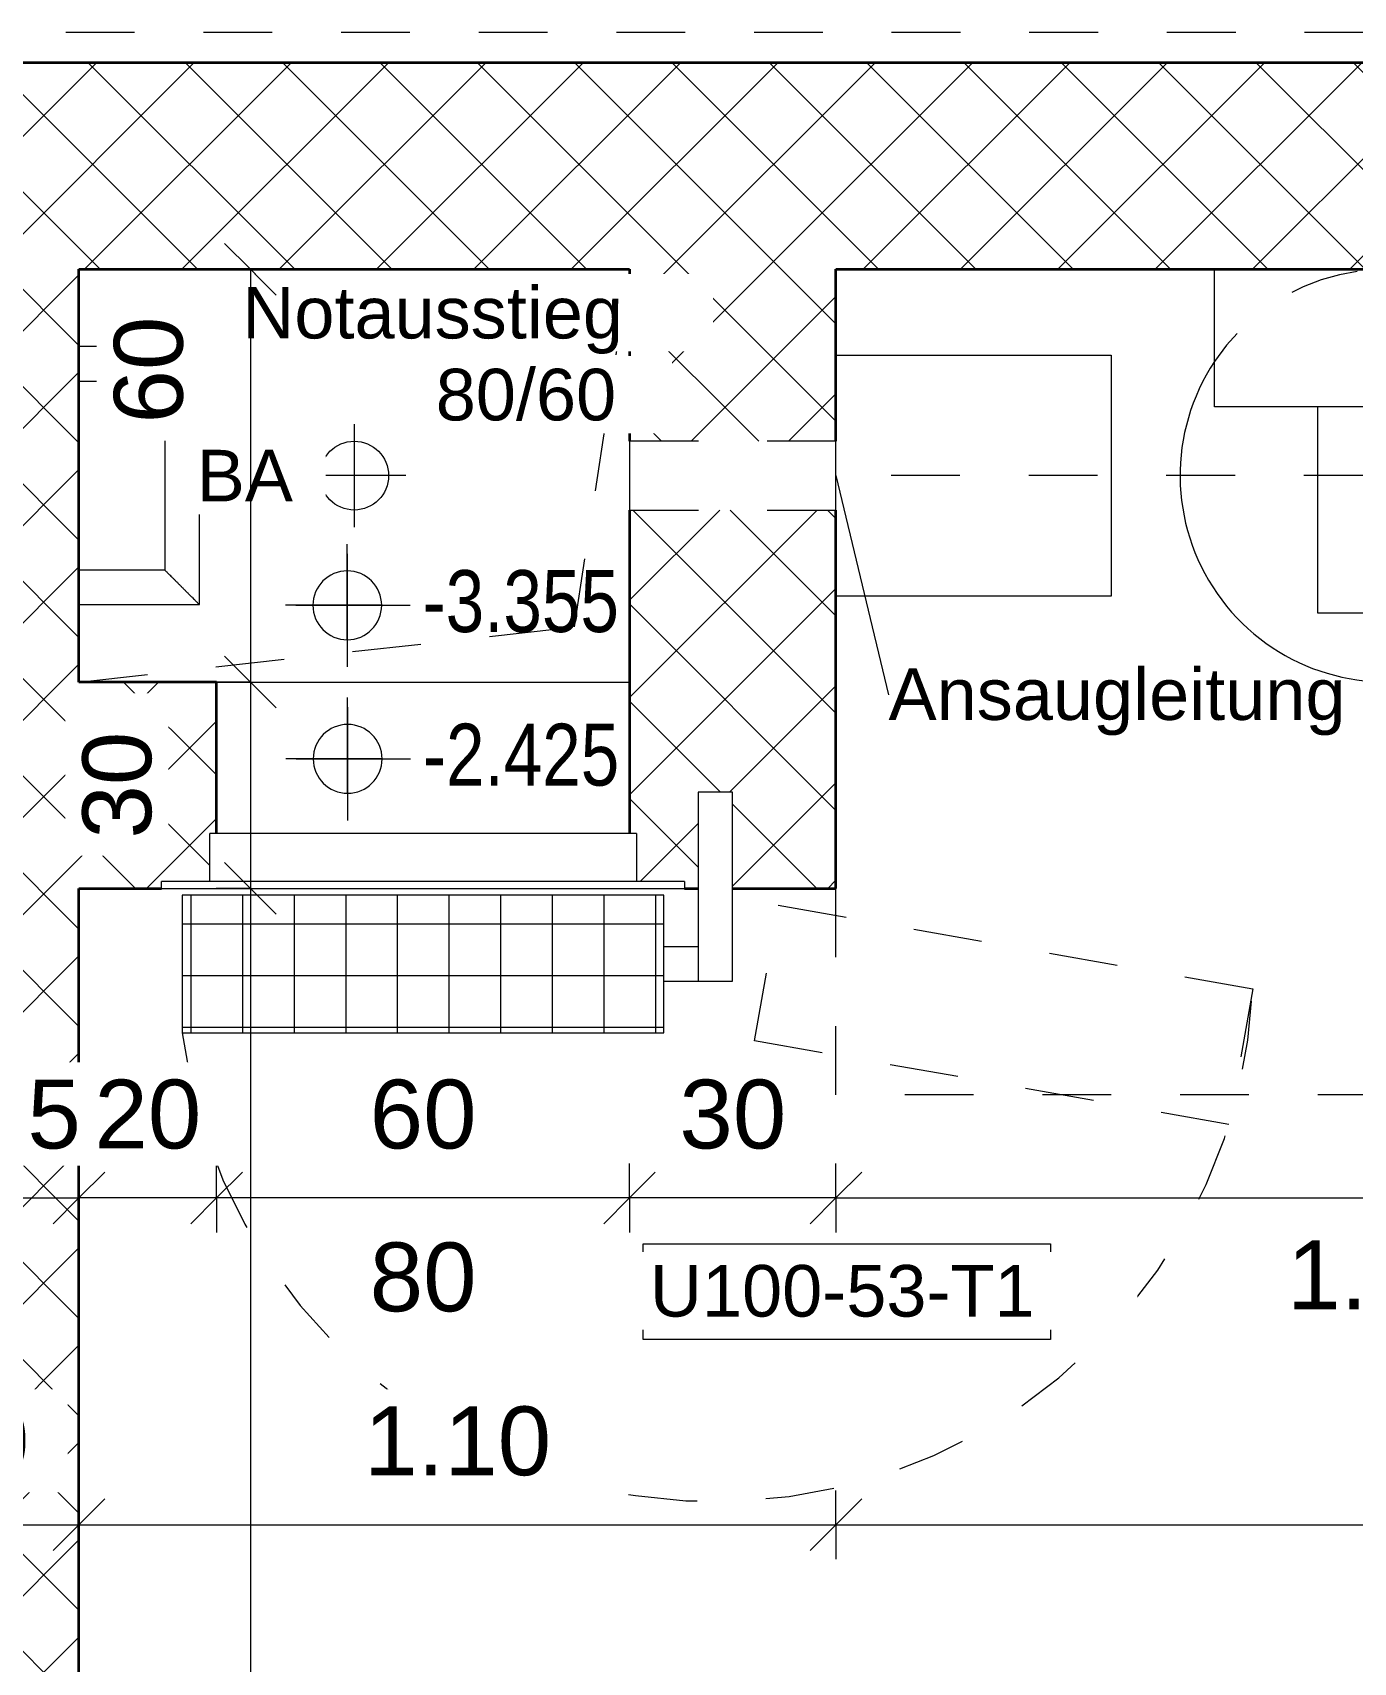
# Model space of a CAD drawing. Header units: metres. Extents: x -86 to 44, y -23 to 39.
# Drawn here: x 1.045 to 2.964, y 29.077 to 31.446 of the extents above; entities that cross this region are included whole.
import ezdxf

# ---------------------------------------------------------------- set-up
doc = ezdxf.new("R2010")
doc.units = ezdxf.units.M
for name, pattern in [('_Strichliert - Fein_', [0.15, 0.1, -0.05]), ('_Strichpunkt - Fein_', [0.2, 0.1, -0.05, 0, -0.05]), ('_Verdeckte Linien_', [0.15, 0.1, -0.05]), ('Strichpunkt - Fein', [0.2, 0.1, -0.05, 0, -0.05])]:
    doc.linetypes.add(name, pattern=pattern)
for name, color, linetype, lineweight in [('A-____-____-DIMS', 7, 'Continuous', 5), ('A-____-____-DIMS-50', 7, 'Continuous', 5), ('A-____-NOTE-TEXT', 7, 'Continuous', 9), ('A-DETL-____-THIN', 7, 'Continuous', 9), ('A-DETL-GENF-HDLN', 7, '_Verdeckte Linien_', 9), ('A-DETL-GENF-OTLN', 7, 'Continuous', 9), ('A-DOOR-____-HDLN', 7, '_Verdeckte Linien_', 9), ('A-DOOR-____-IDEN', 7, 'Continuous', 5), ('A-DOOR-____-OTLN', 7, 'Continuous', 9), ('A-DOOR-FRAM-OTLN', 7, 'Continuous', 9), ('A-GENM-____-OTLN', 7, 'Continuous', 9), ('A-WALL-____-MCUT', 7, 'Continuous', 35), ('A-WALL-____-PATT', 7, 'Continuous', 35), ('G-____-____-DIMS', 7, 'Continuous', 5), ('I-WALL-____-OTLN', 7, 'Continuous', 9), ('M-HVAC-DUCT-IDEN', 7, 'Continuous', 5), ('M-HVAC-DUCT-OTLN', 7, 'Continuous', 9), ('Q-SPCQ-____-HDLN', 7, '_Verdeckte Linien_', 9), ('Q-SPCQ-____-OTLN', 7, 'Continuous', 9), ('Vertikale Erschließung', 7, 'Continuous', 9)]:
    doc.layers.add(name, color=color, linetype=linetype, lineweight=lineweight)
doc.layers.add('A-DETL-____-OTLN', color=5, linetype='Continuous', lineweight=9, true_color=0x0000ff)
doc.styles.add('Arial_1', font='arial.ttf', dxfattribs={"height": 0.1})
doc.styles.add('Arial_2', font='arial.ttf', dxfattribs={"height": 0.075})
doc.styles.add('Arial_4', font='arial.ttf', dxfattribs={"width": 0.8, "height": 0.09})
doc.dimstyles.new('Arial_2_00mm_fein', dxfattribs={"dimscale": 0.3048, "dimtxt": 0.102026, "dimasz": 0.246063, "dimexe": 0.164042, "dimexo": 0.0625, "dimgap": 0.123031, "dimtad": 1, "dimdec": 1, "dimlfac": 100, "dimrnd": 0.5, "dimdsep": 46, "dimtxsty": 'Arial_1', "dimblk1": 'OBLIQUE', "dimblk2": 'OBLIQUE', "dimsah": 1, "dimcen": 0.09, "dimazin": 0, "dimtfac": 1, "dimtdec": 4, "dimtix": 1, "dimtmove": 0, "dimatfit": 3, "dimfxl": 0.164042, "dimfxlon": 1, "dimtvp": 1, "dimtfill": 1, "dimtolj": 1, "dimtzin": 0, "dimarcsym": 2})
doc.dimstyles.new('SUB_Rohbau_fein', dxfattribs={"dimscale": 0.3048, "dimtxt": 0.102026, "dimasz": 0.246063, "dimexe": 0.164042, "dimexo": 0.0625, "dimgap": 0.123031, "dimtad": 1, "dimdec": 1, "dimlfac": 100, "dimrnd": 0.5, "dimdsep": 46, "dimtxsty": 'Arial_1', "dimblk1": 'OBLIQUE', "dimblk2": 'OBLIQUE', "dimsah": 1, "dimcen": 0.09, "dimazin": 0, "dimtfac": 1, "dimtdec": 4, "dimtix": 1, "dimtmove": 0, "dimatfit": 3, "dimfxl": 0.164042, "dimfxlon": 1, "dimtvp": 1, "dimtfill": 1, "dimtolj": 1, "dimtzin": 0, "dimarcsym": 2})
doc.dimstyles.new('SUB_Rohbau_fein_1', dxfattribs={"dimscale": 0.3048, "dimtxt": 0.102026, "dimasz": 0.246063, "dimexe": 0.164042, "dimexo": 0.0625, "dimgap": 0.123031, "dimtad": 1, "dimrnd": 0.005, "dimzin": 0, "dimdsep": 46, "dimtxsty": 'Arial_1', "dimblk1": 'OBLIQUE', "dimblk2": 'OBLIQUE', "dimsah": 1, "dimcen": 0.09, "dimazin": 0, "dimtfac": 1, "dimtdec": 4, "dimtix": 1, "dimtmove": 0, "dimatfit": 3, "dimfxl": 0.164042, "dimfxlon": 1, "dimtvp": 1, "dimtfill": 1, "dimtolj": 1, "dimtzin": 0, "dimarcsym": 2})
doc.dimstyles.new('SUB_Rohbau_fein_2', dxfattribs={"dimscale": 0.3048, "dimtxt": 0.102026, "dimasz": 0.246063, "dimexe": 0.164042, "dimexo": 0.0625, "dimgap": 0.123031, "dimtad": 1, "dimrnd": 0.005, "dimzin": 0, "dimdsep": 46, "dimtxsty": 'Arial_1', "dimblk1": 'OBLIQUE', "dimblk2": 'OBLIQUE', "dimsah": 1, "dimcen": 0.09, "dimazin": 0, "dimtfac": 1, "dimtdec": 4, "dimtix": 1, "dimtmove": 2, "dimatfit": 3, "dimfxl": 0.164042, "dimfxlon": 1, "dimtvp": 1, "dimtfill": 1, "dimtolj": 1, "dimtzin": 0, "dimarcsym": 2})
doc.dimstyles.new('SUB_Rohbau_fein_3', dxfattribs={"dimscale": 0.3048, "dimtxt": 0.102026, "dimasz": 0.246063, "dimexe": 0.164042, "dimexo": 0.0625, "dimgap": 0.123031, "dimtad": 1, "dimdec": 1, "dimlfac": 100, "dimrnd": 0.5, "dimdsep": 46, "dimtxsty": 'Arial_1', "dimblk1": 'OBLIQUE', "dimblk2": 'OBLIQUE', "dimsah": 1, "dimcen": 0.09, "dimazin": 0, "dimtfac": 1, "dimtdec": 4, "dimtix": 1, "dimtmove": 2, "dimatfit": 3, "dimfxl": 0.164042, "dimfxlon": 1, "dimtvp": 1, "dimtfill": 1, "dimtolj": 1, "dimtzin": 0, "dimarcsym": 2})
doc.dimstyles.new('SUB_Rohbau_fein_8', dxfattribs={"dimscale": 0.3048, "dimtxt": 0.102026, "dimasz": 0.246063, "dimexe": 0.164042, "dimexo": 0.0625, "dimgap": 0.123031, "dimtad": 1, "dimdec": 1, "dimlfac": 100, "dimrnd": 0.5, "dimdsep": 46, "dimtxsty": 'Arial_1', "dimblk1": 'OBLIQUE', "dimblk2": 'OBLIQUE', "dimsah": 1, "dimcen": 0.09, "dimazin": 0, "dimtfac": 1, "dimtdec": 4, "dimtix": 1, "dimtmove": 0, "dimatfit": 3, "dimfxl": 0.164042, "dimfxlon": 1, "dimtvp": 1, "dimtfill": 1, "dimtolj": 1, "dimtzin": 0, "dimarcsym": 2})
pattern_1 = [(45, (0, 0), (-0.07071068, 0.07071068), []), (135, (0, 0), (-0.07071068, -0.07071068), [])]

# ---------------------------------------------------------------- blocks, each defined once
blk = doc.blocks.new('TU DF 1 - Schutzraumtür - ML - 600 x 800 - EI60-40439786--01_UG_OK_FFB_AF')
at = {"layer": 'A-DETL-GENF-HDLN'}
for p, q in [((0.4815, -0.3715), (0.5162, -0.1745)), ((0.5162, -0.1745), (1.2056, -0.2961)), ((1.2056, -0.2961), (1.1709, -0.4931)), ((1.1709, -0.4931), (0.4815, -0.3715))]:
    blk.add_line(p, q, dxfattribs=at)
at = {"layer": 'A-DOOR-____-HDLN'}
blk.add_arc((0.425, -0.2598), 0.7815, 187.3657, 357.3657, dxfattribs=at)
at = {"layer": 'A-DOOR-____-OTLN'}
for p, q in [((0.4498, -0.01), (0.3998, -0.01)), ((0.3998, -0.01), (0.3998, -0.285)), ((0.4498, -0.285), (0.4498, -0.01)), ((0.3998, -0.235), (0.35, -0.235)), ((0.35, -0.285), (0.3998, -0.285)), ((0.3998, -0.285), (0.4498, -0.285))]:
    blk.add_line(p, q, dxfattribs=at)
at = {"layer": 'A-DOOR-FRAM-OTLN'}
for p, q in [((-0.31, -0.14), (-0.31, -0.07)), ((0.31, -0.07), (-0.31, -0.07)), ((0.31, -0.07), (0.31, -0.14)), ((-0.38, -0.15), (-0.38, -0.14)), ((0.38, -0.14), (-0.38, -0.14)), ((0.38, -0.14), (0.38, -0.15)), ((-0.38, -0.15), (0.38, -0.15))]:
    blk.add_line(p, q, dxfattribs=at)
blk = doc.blocks.new('AM_Steigeisen - Typ 1-V84--01_UG_OK_FFB_AF')
at = {"layer": 'Vertikale Erschließung'}
for p, q in [((-0.0625, 0.325), (-0.0625, 0.15)), ((0.3125, 0.325), (-0.0625, 0.325)), ((0.3125, 0.15), (0.3125, 0.325)), ((-0.0125, 0.15), (-0.0125, 0.275)), ((-0.0125, 0.275), (0.2625, 0.275)), ((0.2625, 0.275), (0.2625, 0.15))]:
    blk.add_line(p, q, dxfattribs=at)
for points in [[(-0.0125, 0.275), (-0.0125, 0.275), (-0.0129, 0.2754), (-0.0143, 0.2768), (-0.0158, 0.2783), (-0.0173, 0.2798), (-0.0187, 0.2812), (-0.0202, 0.2827), (-0.0222, 0.2847), (-0.0245, 0.287), (-0.0264, 0.2889), (-0.0279, 0.2904), (-0.0295, 0.292), (-0.031, 0.2935), (-0.0326, 0.2951), (-0.0342, 0.2967), (-0.0359, 0.2984), (-0.0375, 0.3), (-0.0391, 0.3016), (-0.0408, 0.3033), (-0.0424, 0.3049), (-0.044, 0.3065), (-0.0455, 0.308), (-0.0471, 0.3096), (-0.0486, 0.3111), (-0.05, 0.3125), (-0.0514, 0.3139), (-0.0532, 0.3157), (-0.0548, 0.3173), (-0.0563, 0.3188), (-0.0577, 0.3202), (-0.0592, 0.3217), (-0.0607, 0.3232), (-0.0621, 0.3246), (-0.0625, 0.325), (-0.0625, 0.325)], [(0.2625, 0.275), (0.2625, 0.275), (0.2629, 0.2754), (0.2643, 0.2768), (0.2658, 0.2783), (0.2673, 0.2798), (0.2687, 0.2812), (0.2702, 0.2827), (0.2722, 0.2847), (0.2745, 0.287), (0.2764, 0.2889), (0.2779, 0.2904), (0.2795, 0.292), (0.281, 0.2935), (0.2826, 0.2951), (0.2842, 0.2967), (0.2859, 0.2984), (0.2875, 0.3), (0.2891, 0.3016), (0.2908, 0.3033), (0.2924, 0.3049), (0.294, 0.3065), (0.2955, 0.308), (0.2971, 0.3096), (0.2986, 0.3111), (0.3, 0.3125), (0.3014, 0.3139), (0.3032, 0.3157), (0.3048, 0.3173), (0.3063, 0.3188), (0.3077, 0.3202), (0.3092, 0.3217), (0.3107, 0.3232), (0.3121, 0.3246), (0.3125, 0.325), (0.3125, 0.325)]]:
    blk.add_open_spline(points, degree=3, knots=[0, 0, 0, 0, 0.083333, 0.125, 0.166667, 0.208333, 0.229167, 0.25, 0.291667, 0.333333, 0.354167, 0.375, 0.395833, 0.416667, 0.4375, 0.458333, 0.479167, 0.5, 0.520833, 0.541667, 0.5625, 0.583333, 0.604167, 0.625, 0.645833, 0.666667, 0.6875, 0.708333, 0.75, 0.770833, 0.791667, 0.833333, 0.875, 0.916667, 1, 1, 1, 1], dxfattribs=at)
blk = doc.blocks.new('AM_BD_DD_Symbol - DD-V95--01_UG_OK_FFB_AF')
at = {"layer": 'A-DETL-GENF-OTLN', "linetype": 'Strichpunkt - Fein'}
for p, q in [((0.72, 0.08), (0.8, 0.6)), ((0, 0), (0.72, 0.08))]:
    blk.add_line(p, q, dxfattribs=at)
blk = doc.blocks.new('SO_Belüftung_Schutzraum - Typ 1-42393394--01_UG_OK_FFB_AF')
at = {"layer": 'A-DETL-GENF-HDLN'}
for p, q in [((-0.8, -0.08), (-0.8, 1.36)), ((-1.6, 0), (-1.6, 1.2)), ((-1.6, 1.2), (0, 1.2)), ((0, 1.2), (0, 0)), ((-0.98, 0.3), (0, 0.3)), ((-0.95, 0), (-1.6, 0)), ((0, 0), (-0.55, 0))]:
    blk.add_line(p, q, dxfattribs=at)
blk.add_arc((-0.8, 0.3), 0.3, 240, 326.4427, dxfattribs=at)
at = {"layer": 'A-DETL-GENF-OTLN'}
for p, q in [((-0.9533, 0.7), (-0.9683, 0.7)), ((-0.9683, 0.6), (-0.9683, 0.7)), ((-0.9533, 0.6), (-0.9533, 0.7)), ((-0.9658, 0.6), (-0.9683, 0.6)), ((-0.9658, 0.55), (-0.9658, 0.6)), ((-0.9558, 0.6), (-0.9533, 0.6)), ((-0.9558, 0.56), (-0.9558, 0.6)), ((-0.805, 0.55), (-0.9658, 0.55)), ((-0.795, 0.56), (-0.9558, 0.56)), ((-0.805, 0.5), (-0.805, 0.55)), ((-0.795, 0.5), (-0.795, 0.56)), ((-0.9, 0.5), (-0.7, 0.5)), ((-0.9, 0.2), (-0.9, 0.5)), ((-0.7, 0.5), (-0.7, 0.2)), ((-0.4, 0.475), (0, 0.475)), ((-0.4, 0.125), (-0.4, 0.475)), ((-0.95, 0.2), (-0.55, 0.2)), ((-0.95, 0), (-0.95, 0.2)), ((-0.55, 0.2), (-0.55, 0)), ((0, 0.125), (-0.4, 0.125)), ((-0.55, 0), (-0.95, 0))]:
    blk.add_line(p, q, dxfattribs=at)
blk.add_arc((-0.8, 0.3), 0.3, 326.4427, 240, dxfattribs=at)
at = {"layer": 'Q-SPCQ-____-HDLN'}
blk.add_line((-0.8, 0), (-0.8, 1.2), dxfattribs=at)
blk = doc.blocks.new('DIMBLOCK295--01_UG_OK_FFB_AF')
at = {"layer": 'A-____-____-DIMS-50'}
for p, q in [((0.812, 29.2766), (0.812, 29.3266)), ((0.812, 29.2766), (0.8495, 29.3141)), ((1.112, 29.2766), (1.112, 29.3266)), ((1.112, 29.2766), (1.1495, 29.3141)), ((0.812, 29.2766), (0.7745, 29.2391)), ((0.812, 29.2766), (1.112, 29.2766)), ((0.812, 29.2766), (0.812, 29.2266)), ((1.112, 29.2766), (1.0745, 29.2391)), ((1.112, 29.2766), (1.112, 29.2266))]:
    blk.add_line(p, q, dxfattribs=at)
at = {"layer": 'A-____-____-DIMS-50', "color": 0, "insert": (0.8844, 29.4486), "char_height": 0.1, "width": 0.186088, "attachment_point": 1, "line_spacing_factor": 0.941778, "style": 'Arial_1', "bg_fill": 3, "box_fill_scale": 1.25, "bg_fill_color": 256, "bg_fill_true_color": 13158600, "bg_fill_transparency": 0}
blk.add_mtext('30', dxfattribs=at)
blk = doc.blocks.new('_Oblique')
at = {"color": 0, "linetype": 'ByBlock', "lineweight": -2}
blk.add_line((-0.5, -0.5), (0.5, 0.5), dxfattribs=at)
blk = doc.blocks.new('DIMBLOCK296--01_UG_OK_FFB_AF')
at = {"layer": 'A-____-____-DIMS-50'}
for p, q in [((1.112, 29.2766), (1.112, 29.3266)), ((1.112, 29.2766), (1.1495, 29.3141)), ((2.212, 29.2766), (2.212, 29.3266)), ((2.212, 29.2766), (2.2495, 29.3141)), ((1.112, 29.2766), (1.0745, 29.2391)), ((1.112, 29.2766), (2.212, 29.2766)), ((1.112, 29.2766), (1.112, 29.2266)), ((2.212, 29.2766), (2.1745, 29.2391)), ((2.212, 29.2766), (2.212, 29.2266))]:
    blk.add_line(p, q, dxfattribs=at)
at = {"layer": 'A-____-____-DIMS-50', "color": 0, "insert": (1.5263, 29.4486), "char_height": 0.1, "width": 0.325653, "attachment_point": 1, "line_spacing_factor": 0.941778, "style": 'Arial_1', "bg_fill": 3, "box_fill_scale": 1.25, "bg_fill_color": 256, "bg_fill_true_color": 13158600, "bg_fill_transparency": 0}
blk.add_mtext('1.10', dxfattribs=at)
blk = doc.blocks.new('DIMBLOCK297--01_UG_OK_FFB_AF')
at = {"layer": 'A-____-____-DIMS-50'}
for p, q in [((2.212, 29.2766), (2.212, 29.3266)), ((2.212, 29.2766), (2.2495, 29.3141)), ((5.427, 29.2766), (5.427, 29.3266)), ((5.427, 29.2766), (5.4645, 29.3141)), ((2.212, 29.2766), (2.1745, 29.2391)), ((2.212, 29.2766), (5.427, 29.2766)), ((2.212, 29.2766), (2.212, 29.2266)), ((5.427, 29.2766), (5.3895, 29.2391)), ((5.427, 29.2766), (5.427, 29.2266))]:
    blk.add_line(p, q, dxfattribs=at)
at = {"layer": 'A-____-____-DIMS-50', "color": 0, "insert": (3.6578, 29.4486), "char_height": 0.1, "width": 0.388091, "attachment_point": 1, "line_spacing_factor": 0.941778, "style": 'Arial_1', "bg_fill": 3, "box_fill_scale": 1.25, "bg_fill_color": 256, "bg_fill_true_color": 13158600, "bg_fill_transparency": 0}
blk.add_mtext('3.21\\A2\\H0.5x;\\S5^  ;\\H2x;', dxfattribs=at)
blk = doc.blocks.new('DIMBLOCK314--01_UG_OK_FFB_AF')
at = {"layer": 'A-____-____-DIMS-50'}
for p, q in [((1.3612, 31.1016), (1.3237, 31.1391)), ((1.3612, 31.1016), (1.3112, 31.1016)), ((1.3612, 31.1016), (1.3612, 30.5016)), ((1.3612, 31.1016), (1.3987, 31.0641)), ((1.3612, 31.1016), (1.4112, 31.1016)), ((1.3612, 30.5016), (1.3237, 30.5391)), ((1.3612, 30.5016), (1.3112, 30.5016)), ((1.3612, 30.5016), (1.3987, 30.4641)), ((1.3612, 30.5016), (1.4112, 30.5016))]:
    blk.add_line(p, q, dxfattribs=at)
at = {"layer": 'A-____-____-DIMS-50', "color": 0, "insert": (1.1628, 30.8774), "char_height": 0.1, "width": 0.186088, "attachment_point": 1, "rotation": 90, "line_spacing_factor": 0.941778, "style": 'Arial_1', "bg_fill": 3, "box_fill_scale": 1.25, "bg_fill_color": 256, "bg_fill_true_color": 13158600, "bg_fill_transparency": 0}
blk.add_mtext('60', dxfattribs=at)
blk = doc.blocks.new('DIMBLOCK315--01_UG_OK_FFB_AF')
at = {"layer": 'A-____-____-DIMS-50'}
for p, q in [((1.3612, 30.5016), (1.3237, 30.5391)), ((1.3612, 30.5016), (1.3112, 30.5016)), ((1.3612, 30.5016), (1.3612, 30.2016)), ((1.3612, 30.5016), (1.3987, 30.4641)), ((1.3612, 30.5016), (1.4112, 30.5016)), ((1.3612, 30.2016), (1.3237, 30.2391)), ((1.3612, 30.2016), (1.3112, 30.2016)), ((1.3612, 30.2016), (1.3987, 30.1641)), ((1.3612, 30.2016), (1.4112, 30.2016))]:
    blk.add_line(p, q, dxfattribs=at)
at = {"layer": 'A-____-____-DIMS-50', "color": 0, "insert": (1.117, 30.274), "char_height": 0.1, "width": 0.186088, "attachment_point": 1, "rotation": 90, "line_spacing_factor": 0.941778, "style": 'Arial_1', "bg_fill": 3, "box_fill_scale": 1.25, "bg_fill_color": 256, "bg_fill_true_color": 13158600, "bg_fill_transparency": 0}
blk.add_mtext('30', dxfattribs=at)
blk = doc.blocks.new('DIMBLOCK316--01_UG_OK_FFB_AF')
at = {"layer": 'A-____-____-DIMS-50'}
for p, q in [((1.3612, 30.2016), (1.3237, 30.2391)), ((1.3612, 30.2016), (1.3112, 30.2016)), ((1.3612, 30.2016), (1.3612, 26.4716)), ((1.3612, 30.2016), (1.3987, 30.1641)), ((1.3612, 30.2016), (1.4112, 30.2016)), ((1.3612, 26.4716), (1.3237, 26.5091)), ((1.3612, 26.4716), (1.3112, 26.4716)), ((1.3612, 26.4716), (1.3987, 26.4341)), ((1.3612, 26.4716), (1.4112, 26.4716))]:
    blk.add_line(p, q, dxfattribs=at)
at = {"layer": 'A-____-____-DIMS-50', "color": 0, "insert": (1.1891, 28.2009), "char_height": 0.1, "width": 0.325653, "attachment_point": 1, "rotation": 90, "line_spacing_factor": 0.941778, "style": 'Arial_1', "bg_fill": 3, "box_fill_scale": 1.25, "bg_fill_color": 256, "bg_fill_true_color": 13158600, "bg_fill_transparency": 0}
blk.add_mtext('3.73', dxfattribs=at)
blk = doc.blocks.new('DIMBLOCK329--01_UG_OK_FFB_AF')
at = {"layer": 'A-____-____-DIMS-50'}
for p, q in [((1.912, 29.7516), (1.912, 29.8016)), ((1.912, 29.7516), (1.9495, 29.7891)), ((2.212, 29.7516), (2.212, 29.8016)), ((2.212, 29.7516), (2.2495, 29.7891)), ((1.912, 29.7516), (1.8745, 29.7141)), ((2.212, 29.7516), (1.912, 29.7516)), ((1.912, 29.7516), (1.912, 29.7016)), ((2.212, 29.7516), (2.1745, 29.7141)), ((2.212, 29.7516), (2.212, 29.7016))]:
    blk.add_line(p, q, dxfattribs=at)
at = {"layer": 'A-____-____-DIMS-50', "color": 0, "insert": (1.9844, 29.9236), "char_height": 0.1, "width": 0.186088, "attachment_point": 1, "line_spacing_factor": 0.941778, "style": 'Arial_1', "bg_fill": 3, "box_fill_scale": 1.25, "bg_fill_color": 256, "bg_fill_true_color": 13158600, "bg_fill_transparency": 0}
blk.add_mtext('30', dxfattribs=at)
blk = doc.blocks.new('DIMBLOCK330--01_UG_OK_FFB_AF')
at = {"layer": 'A-____-____-DIMS-50'}
for p, q in [((1.312, 29.7516), (1.312, 29.8016)), ((1.312, 29.7516), (1.3495, 29.7891)), ((1.912, 29.7516), (1.912, 29.8016)), ((1.912, 29.7516), (1.9495, 29.7891)), ((1.312, 29.7516), (1.2745, 29.7141)), ((1.912, 29.7516), (1.312, 29.7516)), ((1.312, 29.7516), (1.312, 29.7016)), ((1.912, 29.7516), (1.8745, 29.7141)), ((1.912, 29.7516), (1.912, 29.7016))]:
    blk.add_line(p, q, dxfattribs=at)
at = {"layer": 'A-____-____-DIMS-50', "color": 0, "char_height": 0.1, "width": 0.186088, "attachment_point": 1, "line_spacing_factor": 0.941778, "style": 'Arial_1', "bg_fill": 3, "box_fill_scale": 1.25, "bg_fill_color": 256, "bg_fill_true_color": 13158600, "bg_fill_transparency": 0}
for s, insert in [('60', (1.5344, 29.9236)), ('80', (1.5344, 29.6869))]:
    blk.add_mtext(s, dxfattribs=dict(at, insert=insert))
blk = doc.blocks.new('DIMBLOCK331--01_UG_OK_FFB_AF')
at = {"layer": 'A-____-____-DIMS-50'}
for p, q in [((1.112, 29.7516), (1.112, 29.8016)), ((1.112, 29.7516), (1.1495, 29.7891)), ((1.312, 29.7516), (1.312, 29.8016)), ((1.312, 29.7516), (1.3495, 29.7891)), ((1.112, 29.7516), (1.0745, 29.7141)), ((1.312, 29.7516), (1.112, 29.7516)), ((1.112, 29.7516), (1.112, 29.7016)), ((1.312, 29.7516), (1.2745, 29.7141)), ((1.312, 29.7516), (1.312, 29.7016))]:
    blk.add_line(p, q, dxfattribs=at)
at = {"layer": 'A-____-____-DIMS-50', "color": 0, "insert": (1.1344, 29.9236), "char_height": 0.1, "width": 0.186088, "attachment_point": 1, "line_spacing_factor": 0.941778, "style": 'Arial_1', "bg_fill": 3, "box_fill_scale": 1.25, "bg_fill_color": 256, "bg_fill_true_color": 13158600, "bg_fill_transparency": 0}
blk.add_mtext('20', dxfattribs=at)
blk = doc.blocks.new('DIMBLOCK1613--01_UG_OK_FFB_AF')
at = {"layer": 'A-____-____-DIMS-50'}
for p, q in [((2.212, 29.7516), (2.212, 29.8016)), ((2.212, 29.7516), (2.2495, 29.7891)), ((3.832, 29.7516), (3.832, 29.8016)), ((3.832, 29.7516), (3.8695, 29.7891)), ((2.212, 29.7516), (2.1745, 29.7141)), ((2.212, 29.7516), (3.832, 29.7516)), ((2.212, 29.7516), (2.212, 29.7016)), ((3.832, 29.7516), (3.7945, 29.7141)), ((3.832, 29.7516), (3.832, 29.7016))]:
    blk.add_line(p, q, dxfattribs=at)
at = {"layer": 'A-____-____-DIMS-50', "color": 0, "insert": (2.8675, 29.6899), "char_height": 0.1, "width": 0.325653, "attachment_point": 1, "line_spacing_factor": 0.941778, "style": 'Arial_1', "bg_fill": 3, "box_fill_scale": 1.25, "bg_fill_color": 256, "bg_fill_true_color": 13158600, "bg_fill_transparency": 0}
blk.add_mtext('1.62', dxfattribs=at)
blk = doc.blocks.new('DIMBLOCK1620--01_UG_OK_FFB_AF')
at = {"layer": 'A-____-____-DIMS-50'}
for p, q in [((0.962, 29.7516), (0.962, 29.8016)), ((0.962, 29.7516), (0.9995, 29.7891)), ((1.112, 29.7516), (1.112, 29.8016)), ((1.112, 29.7516), (1.1495, 29.7891)), ((0.962, 29.7516), (0.9245, 29.7141)), ((0.962, 29.7516), (1.112, 29.7516)), ((0.962, 29.7516), (0.962, 29.7016)), ((1.112, 29.7516), (1.0745, 29.7141)), ((1.112, 29.7516), (1.112, 29.7016))]:
    blk.add_line(p, q, dxfattribs=at)
at = {"layer": 'A-____-____-DIMS-50', "color": 0, "insert": (0.9594, 29.9236), "char_height": 0.1, "width": 0.186088, "attachment_point": 1, "line_spacing_factor": 0.941778, "style": 'Arial_1', "bg_fill": 3, "box_fill_scale": 1.25, "bg_fill_color": 256, "bg_fill_true_color": 13158600, "bg_fill_transparency": 0}
blk.add_mtext('15', dxfattribs=at)
blk = doc.blocks.new('Höhenkoten - Kreuz leer-8422377--01_UG_OK_FFB_AF')
at = {"layer": 'G-____-____-DIMS'}
for p, q in [((0, 0.0024), (0, 0.003182)), ((0, 0.0029), (0, -0.0001)), ((0, 0.0024), (0, 0.0014)), ((0, 0.0014), (0, 0.0024)), ((-0.001, 0.0014), (-0.0018, 0.0014)), ((-0.0015, 0.0014), (0.0015, 0.0014)), ((0, 0.0014), (-0.001, 0.0014)), ((-0.001, 0.0014), (0, 0.0014)), ((0, 0.0004), (0, 0.0014)), ((0, 0.0014), (0.001, 0.0014)), ((0.001, 0.0014), (0, 0.0014)), ((0, 0.0014), (0, 0.0004)), ((0.001, 0.0014), (0.001826, 0.0014)), ((0, 0.0004), (0, -0.000388))]:
    blk.add_line(p, q, dxfattribs=at)
for start, end in [(360, 180), (90, 180), (360, 90), (180, 270), (180, 360), (270, 360)]:
    blk.add_arc((0, 0.0014), 0.001, start, end, dxfattribs=at)

msp = doc.modelspace()

# ---------------------------------------------------------------- hatches: boundary and pattern name
at = {"layer": 'A-DETL-GENF-OTLN'}
h = msp.add_hatch(dxfattribs=at)
h.set_pattern_fill('FP_2', color=256, style=0, pattern_type=2)
h.set_pattern_definition([(0, (0, 0), (0, 0.075), []), (90, (0, 0), (-0.075, 5e-18), [])])
h.paths.add_polyline_path([(-25.893, 28.6916), (-25.893, 28.8916), (-26.593, 28.8916), (-26.593, 28.6916), (-26.0451, 28.6916)])
h.paths.add_polyline_path([(-25.0335, 28.6916), (-24.643, 28.6916), (-24.643, 28.8916), (-25.343, 28.8916), (-25.343, 28.6916)])
h.paths.add_polyline_path([(1.262, 29.9916), (1.962, 29.9916), (1.962, 30.1916), (1.262, 30.1916)])
h.paths.add_polyline_path([(-2.653, 29.9916), (-2.653, 30.1916), (-3.353, 30.1916), (-3.353, 29.9916), (-2.693, 29.9916)])
h.paths.add_polyline_path([(-7.193, 29.9916), (-7.193, 30.1916), (-7.893, 30.1916), (-7.893, 29.9916), (-7.233, 29.9916)])
h.paths.add_polyline_path([(-15.9294, 30.1516), (-15.773, 30.1516), (-15.773, 30.8516), (-15.973, 30.8516), (-15.973, 30.1516)])
at = {"layer": 'A-WALL-____-PATT', "lineweight": 9}
h = msp.add_hatch(dxfattribs=at)
h.set_pattern_fill('FP_1', color=256, style=0, pattern_type=2)
h.set_pattern_definition(pattern_1)
h.paths.add_polyline_path([(-8.343, 31.1016), (25.752, 31.1016), (25.752, 31.4016), (-15.988, 31.4016), (-15.988, 31.1016), (-8.8484, 31.1016)])
h = msp.add_hatch(dxfattribs=at)
h.set_pattern_fill('FP_1', color=256, style=0, pattern_type=2)
h.set_pattern_definition(pattern_1)
h.paths.add_polyline_path([(0.812, 19.9616), (1.112, 19.9616), (1.112, 25.5716), (0.812, 25.5716), (0.812, 20.0072)])
h.paths.add_polyline_path([(0.812, 26.4716), (1.112, 26.4716), (1.112, 31.1016), (0.812, 31.1016), (0.812, 26.6316)])
h = msp.add_hatch(dxfattribs=at)
h.set_pattern_fill('FP_1', color=256, style=0, pattern_type=2)
h.set_pattern_definition(pattern_1)
h.paths.add_polyline_path([(2.212, 30.2016), (2.212, 30.7516), (1.912, 30.7516), (1.912, 30.2816), (1.922, 30.2816), (1.922, 30.2116), (1.992, 30.2116), (1.992, 30.2016), (2.0118, 30.2016), (2.0118, 30.3416), (2.0618, 30.3416), (2.0618, 30.2016)])
h.paths.add_polyline_path([(1.915, 30.8516), (2.212, 30.8516), (2.212, 31.1016), (1.912, 31.1016), (1.912, 30.8516)])
h = msp.add_hatch(dxfattribs=at)
h.set_pattern_fill('FP_1', color=256, style=0, pattern_type=2)
h.set_pattern_definition(pattern_1)
h.paths.add_polyline_path([(1.222, 30.2016), (1.232, 30.2016), (1.232, 30.2116), (1.302, 30.2116), (1.302, 30.2816), (1.312, 30.2816), (1.312, 30.5016), (1.112, 30.5016), (1.112, 30.2016)])

# ---------------------------------------------------------------- linework, layer by layer
at = {"layer": 'A-____-NOTE-TEXT', "lineweight": 5}
for p, q in [((1.512, 30.8766), (1.512, 30.7266)), ((1.587, 30.8016), (1.437, 30.8016))]:
    msp.add_line(p, q, dxfattribs=at)
msp.add_circle((1.512, 30.8016), 0.05, dxfattribs=at)
at = {"layer": 'A-DETL-____-OTLN', "color": 133, "linetype": '_Strichliert - Fein_', "true_color": 0x4cc3d9}
msp.add_line((26.3929, 31.4456), (-69.9025, 31.4456), dxfattribs=at)
at = {"layer": 'A-DETL-____-THIN'}
for p, q in [((1.962, 30.1916), (1.262, 30.1916)), ((1.262, 30.1916), (1.262, 29.9916)), ((1.962, 29.9916), (1.962, 30.1916)), ((1.262, 29.9916), (1.962, 29.9916))]:
    msp.add_line(p, q, dxfattribs=at)
at = {"layer": 'A-DOOR-____-IDEN', "flags": 128}
msp.add_lwpolyline([(1.9316, 29.6851), (2.5236, 29.6851), (2.5236, 29.5461), (1.9316, 29.5461)], close=True, dxfattribs=at)
at = {"layer": 'A-WALL-____-MCUT'}
for p, q in [((25.752, 31.4016), (-69.9425, 31.4016)), ((1.112, 30.5016), (1.112, 31.1016)), ((1.112, 31.1016), (1.912, 31.1016)), ((1.912, 31.1016), (1.912, 30.8516)), ((2.212, 31.1016), (5.427, 31.1016)), ((2.212, 30.8516), (2.212, 31.1016)), ((1.912, 30.7516), (1.912, 30.2816)), ((2.212, 30.2016), (2.212, 30.7516)), ((1.312, 30.5016), (1.112, 30.5016)), ((1.312, 30.2816), (1.312, 30.5016)), ((1.112, 26.4716), (1.112, 30.2016)), ((1.112, 30.2016), (1.232, 30.2016)), ((1.992, 30.2016), (2.0118, 30.2016)), ((2.0618, 30.2016), (2.212, 30.2016))]:
    msp.add_line(p, q, dxfattribs=at)
at = {"layer": 'I-WALL-____-OTLN'}
msp.add_line((1.312, 30.5016), (1.912, 30.5016), dxfattribs=at)
at = {"layer": 'M-HVAC-DUCT-IDEN'}
msp.add_line((2.212, 30.8016), (2.2884, 30.4829), dxfattribs=at)
at = {"layer": 'M-HVAC-DUCT-OTLN', "linetype": '_Strichpunkt - Fein_'}
for p, q in [((2.212, 30.8516), (1.912, 30.8516)), ((1.912, 30.8516), (1.912, 30.7516)), ((2.212, 30.7516), (2.212, 30.8516)), ((1.912, 30.7516), (2.212, 30.7516))]:
    msp.add_line(p, q, dxfattribs=at)

# ---------------------------------------------------------------- block references
at = {"layer": 'A-DOOR-____-OTLN'}
msp.add_blockref('TU DF 1 - Schutzraumtür - ML - 600 x 800 - EI60-40439786--01_UG_OK_FFB_AF', (1.612, 30.3516), dxfattribs=at)
at = {"layer": 'A-GENM-____-OTLN'}
msp.add_blockref('AM_BD_DD_Symbol - DD-V95--01_UG_OK_FFB_AF', (1.112, 30.5016), dxfattribs=at)
at = {"layer": 'Q-SPCQ-____-OTLN', "rotation": 180}
msp.add_blockref('SO_Belüftung_Schutzraum - Typ 1-42393394--01_UG_OK_FFB_AF', (2.212, 31.1016), dxfattribs=at)
at = {"layer": 'Vertikale Erschließung', "rotation": 269.9999999999999}
msp.add_blockref('AM_Steigeisen - Typ 1-V84--01_UG_OK_FFB_AF', (0.962, 30.9266), dxfattribs=at)

# ---------------------------------------------------------------- texts
at = {"layer": 'G-____-____-DIMS', "char_height": 0.09, "width": 0.337157, "attachment_point": 1, "line_spacing_factor": 0.941778, "style": 'Arial_4'}
for s, insert in [('-3.355', (1.6114, 30.6642)), ('-2.425', (1.6119, 30.441))]:
    msp.add_mtext(s, dxfattribs=dict(at, insert=insert))
at = {"layer": 'M-HVAC-DUCT-IDEN', "insert": (2.2884, 30.5215), "char_height": 0.075, "width": 0.801687, "attachment_point": 1, "style": 'Arial_2'}
msp.add_mtext('Ansaugleitung', dxfattribs=at)

# ---------------------------------------------------------------- next in the draw order: texts
at = {"layer": 'A-____-NOTE-TEXT', "lineweight": 5, "char_height": 0.075, "attachment_point": 1, "style": 'Arial_2', "bg_fill": 3, "box_fill_scale": 1.25, "bg_fill_color": 256, "bg_fill_true_color": 13158600, "bg_fill_transparency": 0}
for s, insert, width in [('Notausstieg', (1.3493, 31.076), 0.665401), ('BA', (1.2832, 30.8391), 0.168354)]:
    msp.add_mtext(s, dxfattribs=dict(at, insert=insert, width=width))
at = {"layer": 'A-DOOR-____-IDEN', "insert": (1.9416, 29.6542), "char_height": 0.075, "width": 0.689451, "attachment_point": 1, "style": 'Arial_2', "bg_fill": 3, "box_fill_scale": 1.25, "bg_fill_color": 256, "bg_fill_true_color": 13158600, "bg_fill_transparency": 0}
msp.add_mtext('U100-53-T1', dxfattribs=at)

# ---------------------------------------------------------------- next in the draw order: dimensions: what is measured, and where the dimension line sits
at = {"layer": 'A-____-____-DIMS'}
for base, p1, p2, dimstyle, override, picture, middle in [((1.912, 29.7516), (2.212, 29.8016), (1.912, 29.7016), 'Arial_2_00mm_fein', {"dimpost": '<>', "dimfxl": 0.316228}, 'DIMBLOCK329--01_UG_OK_FFB_AF', (2.062, 29.8402)), ((1.112, 29.2766), (0.812, 29.3266), (1.112, 29.3266), 'SUB_Rohbau_fein', {"dimpost": '<>', "dimfxl": 0.3}, 'DIMBLOCK295--01_UG_OK_FFB_AF', (0.962, 29.3651))]:
    dim = msp.add_linear_dim(base=base, p1=p1, p2=p2, dimstyle=dimstyle, override=override, dxfattribs=at)
    dim.commit()
    dim.dimension.update_dxf_attribs({"geometry": picture, "text_midpoint": middle})

# ---------------------------------------------------------------- next in the draw order: texts
at = {"layer": 'A-____-NOTE-TEXT', "lineweight": 5, "insert": (1.6304, 30.9569), "char_height": 0.075, "width": 0.324683, "attachment_point": 1, "style": 'Arial_2', "bg_fill": 3, "box_fill_scale": 1.25, "bg_fill_color": 256, "bg_fill_true_color": 13158600, "bg_fill_transparency": 0}
msp.add_mtext('80/60', dxfattribs=at)

# ---------------------------------------------------------------- next in the draw order: dimensions: what is measured, and where the dimension line sits
at = {"layer": 'A-____-____-DIMS'}
dim = msp.add_linear_dim(base=(1.3612, 30.5016), p1=(1.4112, 31.1016), p2=(1.4112, 30.5016), angle=90, dimstyle='SUB_Rohbau_fein_3', override={"dimpost": '<>', "dimfxl": 0.6}, dxfattribs=at)
dim.commit()
dim.dimension.update_dxf_attribs({"geometry": 'DIMBLOCK314--01_UG_OK_FFB_AF', "text_midpoint": (1.2295, 30.9705), "dimtype": 160, "text_rotation": 90})
dim = msp.add_linear_dim(base=(3.832, 29.7516), p1=(2.212, 29.8016), p2=(3.832, 29.8016), dimstyle='SUB_Rohbau_fein_2', override={"dimpost": '<>', "dimfxl": 1.62}, dxfattribs=at)
dim.commit()
dim.dimension.update_dxf_attribs({"geometry": 'DIMBLOCK1613--01_UG_OK_FFB_AF', "text_midpoint": (3.0304, 29.6233), "dimtype": 160})
dim = msp.add_linear_dim(base=(2.212, 29.2766), p1=(1.112, 29.3266), p2=(2.212, 29.3266), dimstyle='SUB_Rohbau_fein_1', override={"dimpost": '<>', "dimfxl": 1.1}, dxfattribs=at)
dim.commit()
dim.dimension.update_dxf_attribs({"geometry": 'DIMBLOCK296--01_UG_OK_FFB_AF', "text_midpoint": (1.662, 29.3651)})

# ---------------------------------------------------------------- next in the draw order: dimensions: what is measured, and where the dimension line sits
dim = msp.add_linear_dim(base=(1.3612, 30.2016), p1=(1.4112, 30.5016), p2=(1.4112, 30.2016), angle=90, dimstyle='SUB_Rohbau_fein_3', override={"dimpost": '<>', "dimfxl": 0.3}, dxfattribs=at)
dim.commit()
dim.dimension.update_dxf_attribs({"geometry": 'DIMBLOCK315--01_UG_OK_FFB_AF', "text_midpoint": (1.1836, 30.3671), "dimtype": 160, "text_rotation": 90})
dim = msp.add_linear_dim(base=(5.427, 29.2766), p1=(2.212, 29.3266), p2=(5.427, 29.3266), text='\\A1;3.21\\Q;{\\A1;{\\H0.5x;\\S5^ ;}}', dimstyle='SUB_Rohbau_fein_1', override={"dimpost": '<>', "dimfxl": 3.215}, dxfattribs=at)
dim.commit()
dim.dimension.update_dxf_attribs({"geometry": 'DIMBLOCK297--01_UG_OK_FFB_AF', "text_midpoint": (3.8195, 29.3651)})

# ---------------------------------------------------------------- next in the draw order: block references
at = {"layer": 'G-____-____-DIMS', "xscale": 49.99999999999998, "yscale": 49.99999999999998, "zscale": 49.99999999999998}
for p in [(1.5019, 30.5431), (1.5024, 30.3199)]:
    msp.add_blockref('Höhenkoten - Kreuz leer-8422377--01_UG_OK_FFB_AF', p, dxfattribs=at)

# ---------------------------------------------------------------- next in the draw order: dimensions: what is measured, and where the dimension line sits
at = {"layer": 'A-____-____-DIMS'}
dim = msp.add_linear_dim(base=(1.3612, 26.4716), p1=(1.4112, 30.2016), p2=(1.4112, 26.4716), angle=90, dimstyle='SUB_Rohbau_fein_1', override={"dimpost": '<>', "dimfxl": 3.73}, dxfattribs=at)
dim.commit()
dim.dimension.update_dxf_attribs({"geometry": 'DIMBLOCK316--01_UG_OK_FFB_AF', "text_midpoint": (1.2726, 28.3366)})

# ---------------------------------------------------------------- next in the draw order: dimensions: what is measured, and where the dimension line sits
dim = msp.add_linear_dim(base=(1.312, 29.7516), p1=(1.912, 29.7016), p2=(1.312, 29.7016), text='<>\\X80', dimstyle='Arial_2_00mm_fein', override={"dimpost": '<>', "dimfxl": 0.6}, dxfattribs=at)
dim.commit()
dim.dimension.update_dxf_attribs({"geometry": 'DIMBLOCK330--01_UG_OK_FFB_AF', "text_midpoint": (1.612, 29.7516)})

# ---------------------------------------------------------------- next in the draw order: dimensions: what is measured, and where the dimension line sits
dim = msp.add_linear_dim(base=(1.112, 29.7516), p1=(1.312, 29.7016), p2=(1.112, 29.7016), dimstyle='Arial_2_00mm_fein', override={"dimpost": '<>', "dimfxl": 0.2}, dxfattribs=at)
dim.commit()
dim.dimension.update_dxf_attribs({"geometry": 'DIMBLOCK331--01_UG_OK_FFB_AF', "text_midpoint": (1.212, 29.8401)})

# ---------------------------------------------------------------- next in the draw order: dimensions: what is measured, and where the dimension line sits
dim = msp.add_linear_dim(base=(1.112, 29.7516), p1=(0.962, 29.8016), p2=(1.112, 29.8016), dimstyle='SUB_Rohbau_fein_8', override={"dimpost": '<>', "dimfxl": 0.15}, dxfattribs=at)
dim.commit()
dim.dimension.update_dxf_attribs({"geometry": 'DIMBLOCK1620--01_UG_OK_FFB_AF', "text_midpoint": (1.037, 29.8401)})

doc.saveas('drawing.dxf')
